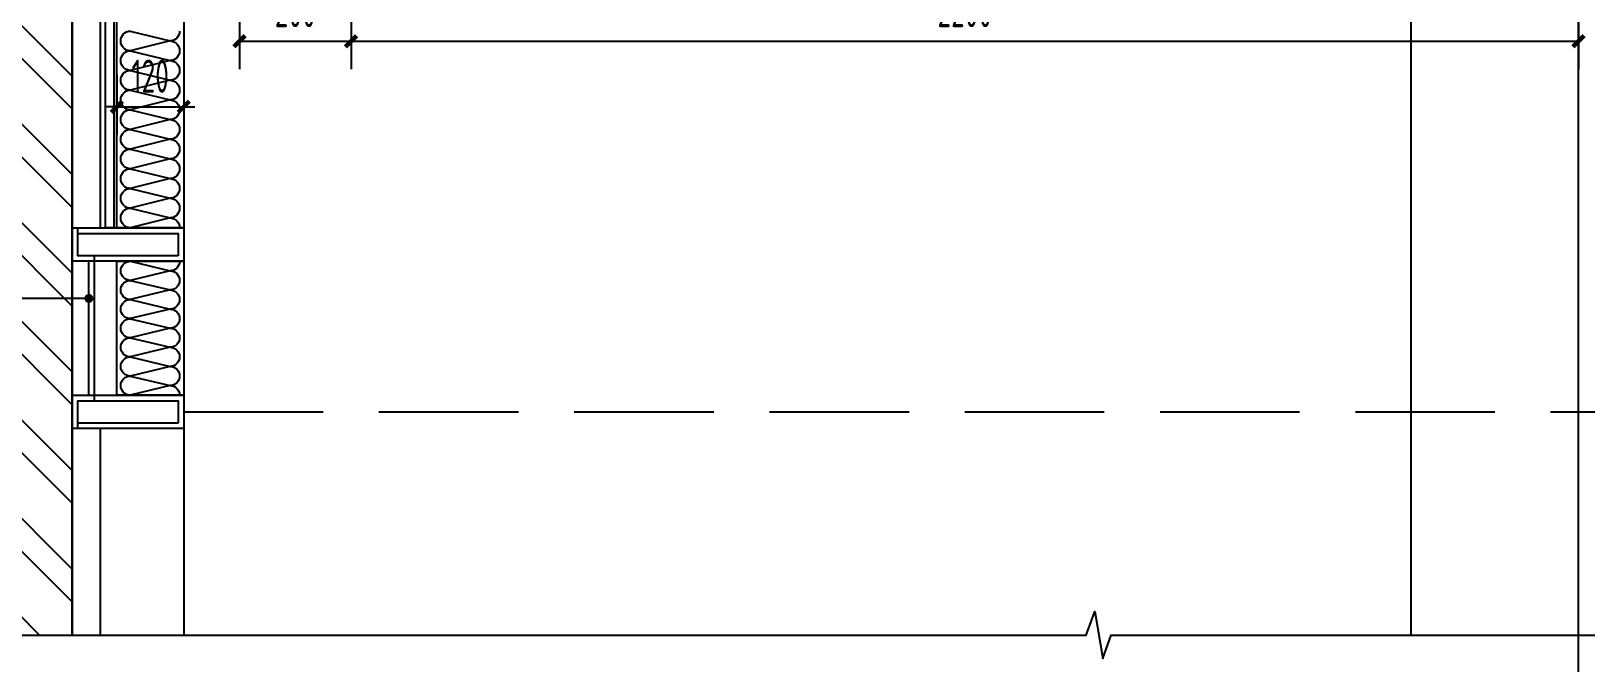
# Model space of a CAD drawing. Extents: x 76956 to 102217, y 21605 to 39570.
# Drawn here: x 84048 to 86835, y 34598 to 35731 of the extents above; entities that cross this region are included whole.
import ezdxf

# ---------------------------------------------------------------- set-up
doc = ezdxf.new("R2010")
doc.units = 0
doc.header["$LTSCALE"] = 1000
doc.header["$MEASUREMENT"] = 0
doc.linetypes.add('DASH', pattern=[0.35, 0.25, -0.1])
for name, color, linetype in [('00-图签', 7, 'Continuous'), ('01-标注_尺寸', 124, 'Continuous'), ('01-标注_符号', 200, 'Continuous'), ('05-填充_156', 156, 'Continuous'), ('A-C_玻璃幕墙', 140, 'Continuous'), ('A-SUR_保温', 222, 'Continuous'), ('A-SUR_吊顶', 40, 'Continuous'), ('A-SUR_看线', 231, 'Continuous'), ('A-TECH_结构', 21, 'Continuous'), ('A-金属背板', 30, 'Continuous'), ('A_AXIS-轴线', 36, 'Continuous')]:
    doc.layers.add(name, color=color, linetype=linetype)
doc.styles.add('_TCH_DIM_T3', font='ros1.shx', dxfattribs={"width": 0.705882, "bigfont": 'jd.shx'})
doc.dimstyles.new('_TCH_ARCH&&20', dxfattribs={"dimtxt": 59.5, "dimasz": 20, "dimexe": 50, "dimexo": 60, "dimgap": 25.25, "dimtad": 1, "dimdec": 0, "dimzin": 0, "dimdsep": 46, "dimtxsty": '_TCH_DIM_T3', "dimblk": 'ARCHTICK', "dimcen": 0.09, "dimclrt": 7, "dimazin": 2, "dimtfac": 1, "dimtdec": 0, "dimtix": 1, "dimtmove": 2, "dimatfit": 3, "dimfxl": 0, "dimtolj": 1, "dimtzin": 0, "dimarcsym": 0})

# ---------------------------------------------------------------- blocks, each defined once
blk = doc.blocks.new('hk')
at = {"layer": 'A-C_玻璃幕墙'}
for points in [[(0, 0), (200, 0), (200, 60), (0, 60)], [(10, 10), (190, 10), (190, 50), (10, 50)]]:
    blk.add_lwpolyline(points, close=True, dxfattribs=at)
blk = doc.blocks.new('*U18')
at = {"layer": '05-填充_156'}
h = blk.add_hatch(dxfattribs=at)
h.set_pattern_fill('金属', color=256, scale=50)
h.set_pattern_definition([(45, (-3e-10, 4689.96), (-88.3883, 88.3883), []), (45, (58.93, 4689.96), (-88.3883, 88.3883), [])])
h.paths.add_polyline_path([(-300, 4190), (0, 4190), (0, 0), (-300, 0)])
at = {"layer": 'A-SUR_看线', "color": 8}
blk.add_lwpolyline([(-300, 4190), (0, 4190), (0, 0), (-300, 0)], close=True, dxfattribs=at)
blk = doc.blocks.new('_ArchTick')
at = {"color": 0, "linetype": 'ByBlock', "const_width": 0.4}
blk.add_lwpolyline([(-0.5, -0.5), (0.5, 0.5)], dxfattribs=at)
blk = doc.blocks.new('*D169')
at = {"layer": '01-标注_尺寸', "color": 0, "lineweight": -2, "transparency": 16777216}
for p, q in [((84421.3, 35888.1), (84421.3, 35662.5)), ((84621.3, 35888.1), (84621.3, 35662.5)), ((84421.3, 35712.5), (84621.3, 35712.5))]:
    blk.add_line(p, q, dxfattribs=at)
at = {"layer": 'Defpoints', "color": 0, "transparency": 16777216}
for p in [(84421.3, 35948.1), (84621.3, 35948.1), (84621.3, 35712.5)]:
    blk.add_point(p, dxfattribs=at)
at = {"layer": '01-标注_尺寸', "color": 0, "lineweight": -2, "transparency": 16777216, "xscale": 20, "yscale": 20, "zscale": 20, "rotation": 180}
blk.add_blockref('_ArchTick', (84421.3, 35712.5), dxfattribs=at)
at = {"layer": '01-标注_尺寸', "color": 0, "lineweight": -2, "transparency": 16777216, "xscale": 20, "yscale": 20, "zscale": 20}
blk.add_blockref('_ArchTick', (84621.3, 35712.5), dxfattribs=at)
at = {"layer": '01-标注_尺寸', "color": 7, "transparency": 16777216, "insert": (84521.3, 35767.5), "char_height": 59.5, "attachment_point": 5, "style": '_TCH_DIM_T3'}
blk.add_mtext('\\A1;200', dxfattribs=at)
blk = doc.blocks.new('*D170')
at = {"layer": '01-标注_尺寸', "color": 0, "lineweight": -2, "transparency": 16777216}
for p, q in [((84621.3, 35888.1), (84621.3, 35662.5)), ((86821.3, 35888.1), (86821.3, 35662.5)), ((84621.3, 35712.5), (86821.3, 35712.5))]:
    blk.add_line(p, q, dxfattribs=at)
at = {"layer": 'Defpoints', "color": 0, "transparency": 16777216}
for p in [(84621.3, 35948.1), (86821.3, 35948.1), (86821.3, 35712.5)]:
    blk.add_point(p, dxfattribs=at)
at = {"layer": '01-标注_尺寸', "color": 0, "lineweight": -2, "transparency": 16777216, "xscale": 20, "yscale": 20, "zscale": 20, "rotation": 180}
blk.add_blockref('_ArchTick', (84621.3, 35712.5), dxfattribs=at)
at = {"layer": '01-标注_尺寸', "color": 0, "lineweight": -2, "transparency": 16777216, "xscale": 20, "yscale": 20, "zscale": 20}
blk.add_blockref('_ArchTick', (86821.3, 35712.5), dxfattribs=at)
at = {"layer": '01-标注_尺寸', "color": 7, "transparency": 16777216, "insert": (85721.3, 35767.5), "char_height": 59.5, "attachment_point": 5, "style": '_TCH_DIM_T3'}
blk.add_mtext('\\A1;2200', dxfattribs=at)
blk = doc.blocks.new('$LinePat$岩棉板')
at = {"color": 0}
for p, q in [((0, -17), (12, -67)), ((12, -67), (24, -17))]:
    blk.add_line(p, q, dxfattribs=at)
for centre, start, end in [((12, -17), 0, 180), ((0, -67), 270, 0), ((24, -67), 180, 270)]:
    blk.add_arc(centre, 12, start, end, dxfattribs=at)
at = {"layer": 'Defpoints'}
blk.add_point((0, 0.1), dxfattribs=at)
at = {"layer": 'Defpoints', "color": 0}
blk.add_point((24, -84), dxfattribs=at)
blk = doc.blocks.new('*D222')
at = {"layer": '01-标注_尺寸', "color": 0, "lineweight": -2, "transparency": 16777216}
for p, q in [((84201.3, 35653.1), (84201.3, 35545)), ((84321.3, 35653.1), (84321.3, 35545)), ((84201.3, 35595), (84181.3, 35595)), ((84201.3, 35595), (84321.3, 35595)), ((84321.3, 35595), (84341.3, 35595))]:
    blk.add_line(p, q, dxfattribs=at)
at = {"layer": 'Defpoints', "color": 0, "transparency": 16777216}
for p in [(84201.3, 35713.1), (84321.3, 35713.1), (84321.3, 35595)]:
    blk.add_point(p, dxfattribs=at)
at = {"layer": '01-标注_尺寸', "color": 0, "lineweight": -2, "transparency": 16777216, "xscale": 20, "yscale": 20, "zscale": 20}
blk.add_blockref('_ArchTick', (84201.3, 35595), dxfattribs=at)
at = {"layer": '01-标注_尺寸', "color": 0, "lineweight": -2, "transparency": 16777216, "xscale": 20, "yscale": 20, "zscale": 20, "rotation": 180}
blk.add_blockref('_ArchTick', (84321.3, 35595), dxfattribs=at)
at = {"layer": '01-标注_尺寸', "color": 7, "transparency": 16777216, "insert": (84261.3, 35650), "char_height": 59.5, "attachment_point": 5, "style": '_TCH_DIM_T3'}
blk.add_mtext('\\A1;120', dxfattribs=at)

msp = doc.modelspace()

# ---------------------------------------------------------------- linework, layer by layer
at = {"layer": '01-标注_符号'}
msp.add_line((84151.3, 35251.5), (83808.1, 35251.5), dxfattribs=at)
at = {"layer": '01-标注_符号', "const_width": 8}
msp.add_lwpolyline([(84155.3, 35251.5, 1), (84147.3, 35251.5, 1)], format="xyb", close=True, dxfattribs=at)
at = {"layer": '01-标注_符号'}
msp.add_lwpolyline([(83701.3, 34648.1), (85938.8, 34648.1), (85954.1, 34690.1), (85968.9, 34606.1), (85983.8, 34648.1), (88221.3, 34648.1)], dxfattribs=at)
at = {"layer": 'A-C_玻璃幕墙'}
for points in [[(84121.3, 38838.1), (84121.3, 34648.1)], [(84321.3, 38838.1), (84321.3, 34648.1)], [(84171.3, 37218.1), (84171.3, 35378.1)], [(84121.3, 35018.1), (84121.3, 35078.1), (84151.3, 35078.1), (84151.3, 35318.1), (84121.3, 35318.1), (84121.3, 35378.1)], [(84131.3, 35018.1), (84131.3, 35068.1), (84161.3, 35068.1), (84161.3, 35328.1), (84131.3, 35328.1), (84131.3, 35378.1)], [(84171.3, 35018.1), (84171.3, 34648.1)]]:
    msp.add_lwpolyline(points, dxfattribs=at)
for points in [[(84321.3, 35318.1), (84121.3, 35318.1), (84121.3, 35378.1), (84321.3, 35378.1)], [(84321.3, 35018.1), (84121.3, 35018.1), (84121.3, 35078.1), (84321.3, 35078.1)]]:
    msp.add_lwpolyline(points, close=True, dxfattribs=at)
at = {"layer": 'A-SUR_保温'}
for points in [[(84201.3, 35378.1), (84201.3, 36048.1), (84321.3, 36048.1), (84321.3, 35378.1)], [(84201.3, 35078.1), (84201.3, 35318.1), (84321.3, 35318.1), (84321.3, 35078.1)]]:
    msp.add_lwpolyline(points, close=True, dxfattribs=at)
at = {"layer": 'A-SUR_吊顶', "linetype": 'DASH'}
msp.add_line((84321.3, 35048.1), (88221.3, 35048.1), dxfattribs=at)
at = {"layer": 'A-TECH_结构'}
msp.add_lwpolyline([(86521.3, 34648.1), (86521.3, 36428.1)], dxfattribs=at)
at = {"layer": 'A-金属背板'}
msp.add_lwpolyline([(84181.3, 37218.1), (84196.3, 37218.1), (84196.3, 35378.1), (84181.3, 35378.1)], close=True, dxfattribs=at)
at = {"layer": 'A_AXIS-轴线'}
msp.add_lwpolyline([(86821.3, 24908.1), (86821.3, 38838.1)], dxfattribs=at)

# ---------------------------------------------------------------- block references
at = {"color": 8, "yscale": 1.426054814958172, "zscale": 1.426054814958172, "rotation": 90}
for p, xscale in [((84201.3, 35730.7), -1.4692982443908), ((84201.3, 35695.5), -1.4692982443908), ((84201.3, 35660.2), -1.4692982443908), ((84201.3, 35624.9), -1.4692982443908), ((84201.3, 35589.7), -1.4692982443908), ((84201.3, 35554.4), -1.4692982443908), ((84201.3, 35519.2), -1.4692982443908), ((84201.3, 35483.9), -1.4692982443908), ((84201.3, 35448.6), -1.4692982443908), ((84201.3, 35413.4), -1.4692982443908), ((84201.3, 35318.1), -1.428571427380952), ((84201.3, 35283.8), -1.428571427380952), ((84201.3, 35249.5), -1.428571427380952), ((84201.3, 35215.2), -1.428571427380952), ((84201.3, 35181), -1.428571427380952), ((84201.3, 35146.7), -1.428571427380952), ((84201.3, 35112.4), -1.428571427380952)]:
    msp.add_blockref('$LinePat$岩棉板', p, dxfattribs=dict(at, xscale=xscale))
at = {"xscale": -1}
for p in [(84321.3, 35318.1), (84321.3, 35018.1)]:
    msp.add_blockref('hk', p, dxfattribs=at)
at = {"layer": '00-图签', "xscale": -1}
msp.add_blockref('*U18', (83821.3, 34648.1), dxfattribs=at)

# ---------------------------------------------------------------- dimensions: what is measured, and where the dimension line sits
at = {"layer": '01-标注_尺寸'}
for p1, p2, distance, picture, middle in [((84421.3, 35948.1), (84621.3, 35948.1), -235.6, '*D169', (84521.3, 35767.5)), ((84621.3, 35948.1), (86821.3, 35948.1), -235.6, '*D170', (85721.3, 35767.5)), ((84201.3, 35713.1), (84321.3, 35713.1), -118.1, '*D222', (84261.3, 35650))]:
    dim = msp.add_aligned_dim(p1=p1, p2=p2, distance=distance, dimstyle='_TCH_ARCH&&20', dxfattribs=at)
    dim.commit()
    dim.dimension.update_dxf_attribs({"geometry": picture, "text_midpoint": middle})

doc.saveas('drawing.dxf')
